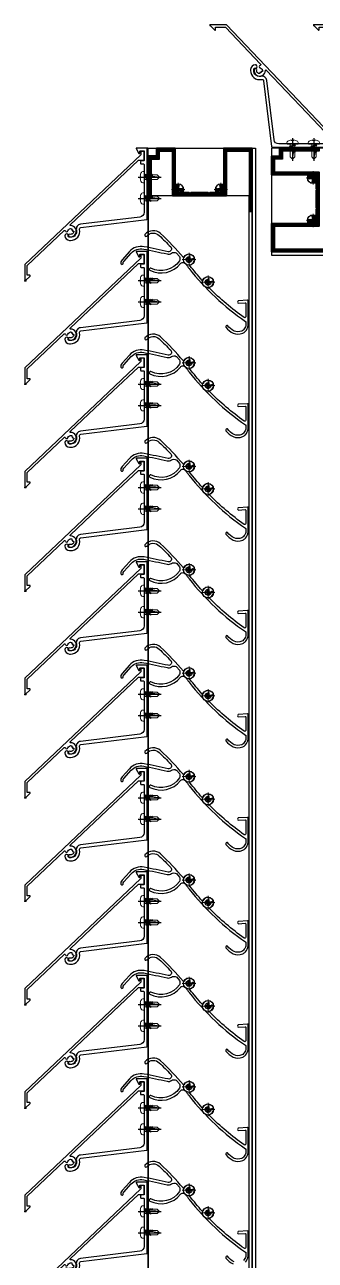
# Model space of a CAD drawing. Header units: millimetres. Extents: x 2519235 to 7246330, y 25937 to 201821.
# Drawn here: x 2626459 to 2626641, y 140628 to 141405 of the extents above; entities that cross this region are included whole.
import ezdxf

# ---------------------------------------------------------------- set-up
doc = ezdxf.new("R2010")
doc.units = ezdxf.units.MM
doc.linetypes.add('CENTER', pattern=[50.800000000000004, 31.75, -6.35, 6.35, -6.35])
for name, color, linetype in [('010 - ASPG_ACCESSORIES_MAIN_COLOR_1', 1, 'Continuous'), ('010 - ASPG_EXTR_DEF_SUB', 250, 'Continuous'), ('010 - ASPG_EXTR_MAIN_COLOR_2', 2, 'Continuous'), ('010 - ASPG_FRAMING_CUT_COLOR_4', 4, 'Continuous'), ('010 - ASPG_FRAMING_HATCH_', 251, 'Continuous'), ('010 - ASPG_FRAMING_MAIN_COLOR_2', 2, 'Continuous'), ('010 - ASPG_FRAMING_SUB_COLOR_2', 2, 'Continuous'), ('010 - ASPG_FRAMING_WIPEOUT_', 250, 'Continuous'), ('BOLT & SCREW', 233, 'Continuous'), ('Center Line', 1, 'CENTER')]:
    doc.layers.add(name, color=color, linetype=linetype)
doc.layers.add('12-GRID', color=1, linetype='CENTER', lineweight=13)
doc.layers.add('SCREW', color=8, linetype='Continuous', lineweight=5)

# ---------------------------------------------------------------- blocks, each defined once
blk = doc.blocks.new('*U2952')
at = {"layer": '12-GRID', "color": 8, "linetype": 'CENTER'}
for p, q in [((5.684341886080801e-14, -6.200000000000029), (5.684341886080801e-14, 2.200000000000029)), ((-4.199999999999973, -2), (4.200000000000085, -2))]:
    blk.add_line(p, q, dxfattribs=at)
at = {"layer": 'BOLT & SCREW'}
for p, q in [((-0.553537628269381, -1.771128018217196), (-1.767499999999847, -1.558125000000442)), ((-0.553537628269381, -2.228871981782805), (-1.767500000000483, -2.441875000000354)), ((-0.4577439635652332, -1.771128018217196), (-0.8837500000000146, -1.558125000000442)), ((-0.4577439635652332, -2.228871981782805), (-0.8837500000000146, -2.441875000000354)), ((-0.2288719817826677, -1.446462371730204), (-0.4418749999998197, -0.2325000000002947)), ((-0.2288719817826677, -1.542256036434869), (-0.4418749999998197, -1.116250000000048)), ((-0.2288719817826677, -2.457743963565131), (-0.4418749999998197, -2.883750000000271)), ((-0.2288719817821107, -2.553537628269438), (-0.4418749999998197, -3.767500000000023)), ((0.2288719817822642, -1.446462371730562), (0.4418749999996946, -0.2324999999999764)), ((0.2288719817822642, -1.542256036434869), (0.4418749999996946, -1.116250000000048)), ((0.4418749999996946, -2.883750000000271), (0.2288719817829008, -2.457743963565131)), ((0.2288719817829008, -2.553537628269438), (0.4418749999999732, -3.767500000000023)), ((0.4577439635647103, -1.771128018217196), (0.8837499999994917, -1.558125000000442)), ((0.4577439635647103, -2.228871981782805), (0.8837500000001283, -2.441874999999877)), ((0.5535376282692559, -1.771128018217196), (1.767500000000001, -1.558125000000124)), ((0.5535376282692559, -2.228871981782805), (1.767500000000001, -2.441874999999877))]:
    blk.add_line(p, q, dxfattribs=at)
for points in [[(-1.767500000000006, -1.558125000000442), (-0.8837500000001342, -1.558125000000442, 0.4142135623730394), (-0.4418749999998197, -1.116250000000048), (-0.4418749999998197, -0.2325000000002947), (0.4418749999996946, -0.2324999999999764), (0.4418749999996946, -1.116250000000048, 0.4142135623731505), (0.8837500000000089, -1.558125000000442), (1.76750000000012, -1.558125000000124), (1.76750000000012, -2.441874999999877), (0.8837500000000089, -2.441874999999877, 0.414213562373095), (0.4418749999996946, -2.883750000000271), (0.4418749999999732, -3.767500000000023), (-0.4418749999998197, -3.767500000000023), (-0.4418749999998197, -2.883750000000271, 0.4142135623730397), (-0.8837500000001342, -2.441875000000354), (-1.767500000000483, -2.441875000000354)], [(0.2288719817829008, -2.457743963565131, -0.414213562373095), (0.4577439635645909, -2.228871981782805), (0.5535376282692559, -2.228871981782805), (0.5535376282692559, -1.771128018217196), (0.4577439635645909, -1.771128018217196, -0.4142135623730951), (0.228871981782105, -1.542256036434869), (0.228871981782105, -1.446462371730562), (-0.2288719817826677, -1.446462371730204), (-0.2288719817826677, -1.542256036434869, -0.4142135623730951), (-0.4577439635649944, -1.771128018217196), (-0.553537628269381, -1.771128018217196), (-0.553537628269381, -2.228871981782805), (-0.4577439635649944, -2.228871981782805, -0.4142135623730951), (-0.2288719817826677, -2.457743963565131), (-0.2288719817822698, -2.553537628269438), (0.2288719817829008, -2.553537628269438)]]:
    blk.add_lwpolyline(points, format="xyb", close=True, dxfattribs=at)
blk.add_circle((5.684341886080801e-14, -2), 3.5, dxfattribs=at)
blk = doc.blocks.new('000_ASPG_TYP_FILES_20260218-010703_FRAME_EXTR_')
at = {"layer": '010 - ASPG_FRAMING_HATCH_'}
h = blk.add_hatch(dxfattribs=at)
h.set_pattern_fill('ANSI32', color=256, scale=0.1, angle=180)
h.set_pattern_definition([(225, (0, 0), (0.6735192090801866, -0.6735192090801868), []), (225, (-0.4490130000000001, 5.498823332255506e-17), (0.6735192090801866, -0.6735192090801868), [])])
edge = h.paths.add_edge_path()
edge.add_line((1.999999996740371, 15.99999999965075), (1.999999996740371, 1.999999999941792))
edge.add_line((1.999999996740371, 1.999999999941792), (39.69999999750871, 1.999999999941792))
edge.add_arc((39.69999999730499, 1.700000000040752), 0.2999999999010399, -3.891028654834372e-08, 89.99999996109239, ccw=False)
edge.add_line((39.99999999720603, 1.699999999837019), (39.99999999720603, 0.2999999996973202))
edge.add_arc((39.69999999750872, 0.2999999996973131), 0.2999999996973131, -90.00000000000142, 1.4210854715202004e-12, ccw=False)
edge.add_line((39.69999999750871, 0), (0.2999999996973202, 0))
edge.add_arc((0.2999999996973273, 0.2999999996973273), 0.2999999996973273, 180.0000000000013, 269.99999999999864, ccw=False)
edge.add_line((0, 0.2999999996973202), (0, 17.69999999989523))
edge.add_arc((0.2999999999301508, 17.70000000012806), 0.2999999999301508, 90.00000004446741, 180.0000000444674, ccw=False)
edge.add_line((0.2999999996973202, 18.00000000005821), (22.5570233851904, 18.00000000005821))
edge.add_arc((22.5570233856712, 18.50000000026317), 0.5000000002049632, 269.9999999449049, 380.2095453190142)
edge.add_arc((26.1699999981368, 19.82999999686102), 3.349999998908497, 182.0637942974167, 200.2095453254992, ccw=False)
edge.add_arc((23.58168000320438, 19.73672835517209), 0.7599999998138507, 2.0637943418387863, 182.0637943418388, ccw=False)
edge.add_arc((26.16999999910358, 19.82999999939922), 1.830000000338361, 182.0637943388468, 447.9362056470717)
edge.add_arc((26.263271644013, 22.41831999551505), 0.7600000000549151, 87.93620564125177, 267.9362056412518, ccw=False)
edge.add_arc((26.16999999863267, 19.8300000075356), 3.349999992334041, 69.79045460402187, 87.9362056313708, ccw=False)
edge.add_arc((27.49999999788272, 23.44297661244421), 0.5000000006038865, 249.7904545688332, 359.9999999442181)
edge.add_line((27.9999999984866, 23.44297661195742), (27.9999999984866, 26.67999999993481))
edge.add_line((27.9999999984866, 26.67999999993481), (28.49999999674037, 27.17999999958556))
edge.add_line((28.49999999674037, 27.17999999958556), (27.9999999984866, 27.67999999970198))
edge.add_line((27.9999999984866, 27.67999999970198), (27.9999999984866, 38.61999999982072))
edge.add_line((27.9999999984866, 38.61999999982072), (28.49999999674037, 39.11999999993714))
edge.add_line((28.49999999674037, 39.11999999993714), (27.9999999984866, 39.62000000005355))
edge.add_line((27.9999999984866, 39.62000000005355), (27.9999999984866, 42.85702338756528))
edge.add_arc((27.49999999787862, 42.85702338707262), 0.5000000006079759, 5.645408219420843e-08, 110.2095454304945)
edge.add_arc((26.16999999884449, 46.46999999186602), 3.349999992147246, 272.0637943651193, 290.20954539329375, ccw=False)
edge.add_arc((26.263271644013, 43.88168000403675), 0.7600000000258301, 92.06379435882718, 272.0637943588272, ccw=False)
edge.add_arc((26.16999999910502, 46.47000000012492), 1.830000000339747, 272.0637943528818, 537.9362056611998)
edge.add_arc((23.58168000320438, 46.56327164435061), 0.7599999998138507, 177.9362056581612, 357.9362056581612, ccw=False)
edge.add_arc((26.16999999825318, 46.47000000263876), 3.349999999025627, 159.7904546748206, 177.9362057022633, ccw=False)
edge.add_arc((22.55702338551316, 47.7999999994954), 0.500000000434755, 339.790454661877, 450.0000000369852)
edge.add_line((22.5570233851904, 48.29999999993015), (0.2999999996973202, 48.29999999993015))
edge.add_arc((0.2999999996973095, 48.59999999962746), 0.2999999996973131, 179.9999999999987, 270.00000000000205, ccw=False)
edge.add_line((0, 48.59999999962747), (0, 59.99999999994179))
edge.add_arc((0.2999999996973202, 59.99999999994179), 0.2999999996973202, 90, 180, ccw=False)
edge.add_line((0.2999999996973202, 60.29999999963911), (4.999999997438863, 60.29999999963911))
edge.add_line((4.999999997438863, 60.29999999963911), (4.999999997438863, 64.99999999959255))
edge.add_arc((5.299999997369017, 64.99999999982538), 0.2999999999301544, 90.0000000444681, 180.0000000444674, ccw=False)
edge.add_line((5.299999997136183, 65.29999999975553), (29.99999999883585, 65.29999999975553))
edge.add_line((29.99999999883585, 65.29999999975553), (29.99999999883585, 63.59999999997672))
edge.add_arc((29.69999999890567, 63.59999999974391), 0.2999999999301721, -89.99999995552861, 4.4463320136856055e-08, ccw=False)
edge.add_line((29.69999999913853, 63.29999999981374), (7.299999997485429, 63.29999999981374))
edge.add_arc((7.29999999771826, 62.99999999988358), 0.2999999999301508, 90.00000004446738, 180.0000000444674)
edge.add_line((6.999999997788109, 62.99999999965075), (6.999999997788109, 58.29999999969732))
edge.add_line((6.999999997788109, 58.29999999969732), (2.300000000162981, 58.29999999969732))
edge.add_arc((2.299999998300336, 57.99999999813735), 0.3000000015599653, 89.99999964426098, 179.999999644261)
edge.add_line((1.999999996740371, 58), (1.999999996740371, 50.60000000003492))
edge.add_arc((2.299999998533172, 50.60000000166475), 0.3000000017928013, 180.000000311273, 270.0000003112706)
edge.add_line((2.300000000162981, 50.29999999987194), (29.69999999913853, 50.29999999987194))
edge.add_arc((29.6999999989348, 49.9999999999709), 0.299999999901047, -3.890897914970992e-08, 89.99999996109108, ccw=False)
edge.add_line((29.99999999883585, 49.99999999976717), (29.99999999883585, 26.67999999993481))
edge.add_line((29.99999999883585, 26.67999999993481), (29.99999999883585, 16.29999999981374))
edge.add_arc((29.6999999989057, 16.2999999995809), 0.2999999999301508, -89.99999995553259, 4.446741286301403e-08, ccw=False)
edge.add_line((29.69999999913853, 15.99999999965075), (1.999999996740371, 15.99999999965075))
at = {"layer": '010 - ASPG_FRAMING_CUT_COLOR_4'}
blk.add_lwpolyline([(1.999999996740371, 15.99999999965075), (1.999999996740371, 1.999999999941792), (39.69999999750871, 1.999999999941792, -0.4142135623731089), (39.99999999720603, 1.699999999837019), (39.99999999720603, 0.2999999996973202, -0.4142135623731089), (39.69999999750871, 0), (0.2999999996973202, 0, -0.4142135623730811), (0, 0.2999999996973202), (0, 17.69999999989523, -0.4142135623730951), (0.2999999996973202, 18.00000000005821), (22.5570233851904, 18.00000000005821, 0.5217296884731124), (23.02624112786725, 18.67272727261297, -0.07934163687482358), (22.82217297761235, 19.70935906958766, -1), (24.34118702879641, 19.76409764075652, 2.296345716993233), (26.23590235819574, 21.65881296969019, -1), (26.29064092983026, 23.17782702133991, -0.0793416368716021), (27.32727272447664, 22.9737588702119, 0.5217296884801942), (27.9999999984866, 23.44297661195742), (27.9999999984866, 26.67999999993481), (28.49999999674037, 27.17999999958556), (27.9999999984866, 27.67999999970198), (27.9999999984866, 38.61999999982072), (28.49999999674037, 39.11999999993714), (27.9999999984866, 39.62000000005355), (27.9999999984866, 42.85702338756528, 0.5217296884727316), (27.32727272447664, 43.3262411293108, -0.07934163687522733), (26.29064092983026, 43.122172978241, -1), (26.23590235819574, 44.64118702983251, 2.296345716995783), (24.34118702879641, 46.53590235876618, -1), (22.82217297761235, 46.59064092993503, -0.07934163687201433), (23.02624112786725, 47.62727272690972, 0.5217296884786579), (22.5570233851904, 48.29999999993015), (0.2999999996973202, 48.29999999993015, -0.4142135623731158), (0, 48.59999999962747), (0, 59.99999999994179, -0.414213562373095), (0.2999999996973202, 60.29999999963911), (4.999999997438863, 60.29999999963911), (4.999999997438863, 64.99999999959255, -0.4142135623730879), (5.299999997136183, 65.29999999975553), (29.99999999883585, 65.29999999975553), (29.99999999883585, 63.59999999997672, -0.4142135623730533), (29.69999999913853, 63.29999999981374), (7.299999997485429, 63.29999999981374, 0.4142135623730949), (6.999999997788109, 62.99999999965075), (6.999999997788109, 58.29999999969732), (2.300000000162981, 58.29999999969732, 0.4142135623730948), (1.999999996740371, 58), (1.999999996740371, 50.60000000003492, 0.4142135623730845), (2.300000000162981, 50.29999999987194), (29.69999999913853, 50.29999999987194, -0.4142135623730951), (29.99999999883585, 49.99999999976717), (29.99999999883585, 26.67999999993481), (29.99999999883585, 16.29999999981374, -0.4142135623730951), (29.69999999913853, 15.99999999965075)], format="xyb", close=True, dxfattribs=at)
for p in [(26.16999999736436, 48.46999999973923), (26.16999999736436, 21.82999999966705)]:
    blk.add_blockref('*U2952', p)
blk = doc.blocks.new('PZG35-9D5')
at = {"layer": 'Center Line'}
blk.add_line((1.4210854715202e-14, 3.733653355866409), (1.4210854715202e-14, -10.53404386090006), dxfattribs=at)
at = {"layer": 'SCREW', "color": 8}
for p, q in [((-1.399999999999963, 2.842170943040401e-14), (-1.399999999999963, -1.090192378864657)), ((1.399999999999991, 0), (1.399999999999991, -0.5901923788647139)), ((-1.850000000000009, -1.399999999999977), (1.850000000000037, -0.8999999999999773)), ((-1.850000000000009, -1.399999999999977), (-1.399999999999963, -1.090192378864685)), ((-1.850000000000009, -1.399999999999977), (-1.399999999999963, -1.709807621135297)), ((-1.850000000000009, -2.699999999999989), (1.850000000000037, -2.199999999999989)), ((-1.850000000000009, -2.699999999999989), (-1.399999999999963, -2.390192378864697)), ((-1.850000000000009, -2.699999999999989), (-1.399999999999963, -3.009807621135309)), ((-1.850000000000009, -4), (-1.399999999999963, -3.690192378864708)), ((-1.850000000000009, -4), (-0.9911470940920566, -3.883938796498938)), ((-1.850000000000009, -4), (-1.399999999999963, -4.30980762113532)), ((-1.399999999999963, -1.090192378864685), (1.399999999999991, -0.5901923788646855)), ((-1.399999999999963, -1.709807621135297), (1.399999999999991, -1.209807621135297)), ((-1.399999999999963, -1.709807621135269), (-1.399999999999963, -2.390192378864697)), ((-1.399999999999963, -2.390192378864697), (1.399999999999991, -1.890192378864697)), ((-1.399999999999963, -3.009807621135309), (1.399999999999991, -2.509807621135309)), ((-1.399999999999963, -3.009807621135309), (-1.399999999999963, -3.690192378864708)), ((-1.399999999999963, -3.690192378864708), (-0.8446989986695002, -3.591031485769975)), ((-1.399999999999963, -4.30980762113532), (-1.184865735341859, -4.271390788160659)), ((-1.399999999999963, -4.309807621135349), (-1.399999999999963, -8.099999999999966)), ((0.5619885887190463, -3.339837273736322), (1.399999999999991, -3.190192378864708)), ((0.7141825614195483, -3.653488843051434), (1.850000000000037, -3.5)), ((0.7141825614195483, -3.932275020881832), (1.399999999999991, -3.80980762113532)), ((0.7141825614195483, -4.612659778611231), (1.399999999999991, -4.49019237886472)), ((0.7141825614195483, -4.953488843051389), (1.850000000000037, -4.800000000000011)), ((0.7141825614195483, -5.232275020881843), (1.399999999999991, -5.109807621135332)), ((1.850000000000037, -0.8999999999999773), (1.399999999999991, -0.5901923788646855)), ((1.850000000000037, -0.8999999999999773), (1.399999999999991, -1.209807621135297)), ((1.399999999999991, -1.209807621135269), (1.399999999999991, -1.890192378864725)), ((1.850000000000037, -2.199999999999989), (1.399999999999991, -1.890192378864697)), ((1.850000000000037, -2.199999999999989), (1.399999999999991, -2.509807621135309)), ((1.399999999999991, -2.50980762113528), (1.399999999999991, -3.190192378864708)), ((1.850000000000037, -3.5), (1.399999999999991, -3.190192378864708)), ((1.850000000000037, -3.5), (1.399999999999991, -3.80980762113532)), ((1.399999999999991, -3.809807621135349), (1.399999999999991, -4.490192378864691)), ((1.850000000000037, -4.800000000000011), (1.399999999999991, -4.49019237886472)), ((1.850000000000037, -4.800000000000011), (1.399999999999991, -5.109807621135332)), ((1.399999999999991, -5.109807621135332), (1.399999999999991, -8.099999999999966)), ((1.4210854715202e-14, -9.5), (-1.399999999999963, -8.099999999999966)), ((1.4210854715202e-14, -9.5), (1.399999999999991, -8.099999999999966))]:
    blk.add_line(p, q, dxfattribs=at)
blk.add_lwpolyline([(1.4210854715202e-14, -9.5), (0.7141825614195483, -5.232275020881843), (0.7141825614195483, -3.600899293750615, 0.4176573264866609), (0.4106596181599826, -3.300919979679151, 0.1081021898226624), (-0.8446989986694433, -3.591031485769975), (-1.399999999999991, -4.701675652739141)], format="xyb", dxfattribs=at)
blk = doc.blocks.new('*U2951')
at = {"layer": 'SCREW'}
blk.add_lwpolyline([(3.026373332565058, 1.780836269555209, 0.09905967801670053), (0.7999999999999687, 2.546427498927414), (0.7999999999999687, 2.274284095813357), (-0.800000000000054, 2.274284095813357), (-0.800000000000054, 2.546427498927414, 0.09905967801670058), (-3.026373332565143, 1.780836269555209, 0.2665876613401604), (-3.500000000000043, 0.9556546004010897), (-3.500000000000043, 0.1999999999999886, 0.4142135623730938), (-3.300000000000054, 0), (3.299999999999997, 0, 0.4142135623731049), (3.499999999999986, 0.1999999999999886), (3.499999999999957, 0.9556546004010897, 0.2665876613401604)], format="xyb", close=True, dxfattribs=at)
blk.add_blockref('PZG35-9D5', (-1.4210854715202e-14, 0), dxfattribs=at)
blk = doc.blocks.new('*U2950')
blk.add_point((0, 0))
at = {"layer": '010 - ASPG_ACCESSORIES_MAIN_COLOR_1'}
blk.add_lwpolyline([(-39.69999999902211, -0.5999999995172398, 0.4142135623731156), (-39.99999999883585, -0.8999999995638059), (-39.99999999883585, -7.366962144914214, 0.5773502691897371), (-39.65044321701862, -7.568778847059366), (-36.64260295056738, -5.832201459393036, 0.7673269879794871), (-36.78520590183325, -5.299999999645297), (-37.89999999874271, -5.299999999645297, -0.4142135623735732), (-38.19999999902211, -4.999999999656938), (-38.19999999902211, -2.799999999587089, -0.4142135623730951), (-37.99999999883585, -2.59999999951724), (-32.18326623388566, -2.59999999951724, -0.3888787318530097), (-31.98402729420923, -2.782568851142787), (-31.8474567013327, -4.343577870872468, 0.3888787318530089), (-31.34935935237445, -4.799999999528882), (-30.29999999911524, -4.799999999528882, 0.4142135623732408), (-29.99999999883585, -4.499999999540523), (-29.99999999883585, -2.899999999505599, -0.4142135623731785), (-29.69999999902211, -2.59999999951724), (0.4107479506637901, -2.59999999951724, -0.3789692262628873), (3.38851808081381, -5.235465979035143), (7.952927200356498, -42.5207682372482, 0.4465929586642906), (11.6177961837966, -45.07649022702281, -0.4898018444424612), (16.07846395508386, -48.68238816667036), (16.06490363762714, -49.36225294566866, -0.1824796859550777), (15.80227640201338, -50.01801436272836, -0.2679491924113072), (15.32539491611533, -50.16829426406803, 1.122114645179816), (15.09990952932276, -52.3421093734276, 0.4050039718497206), (18.0645059288945, -49.40213623346681), (18.07806624681689, -48.72227145435209, 0.4898054953707174), (11.15966573380865, -43.12966807454978, -0.4465970485362636), (9.938031048281118, -42.27776159492242), (4.866356541635469, -0.8481197821154633, 0.3641755342157969), (4.570876519894227, -0.5999999995172398)], format="xyb", close=True, dxfattribs=at)
at = {"layer": '010 - ASPG_EXTR_DEF_SUB'}
for p in [(-39.99999999883585, -0.4999999995172402), (43.44495566345738, -76.89999999944341), (43.44495566345738, -77.49999999954052)]:
    blk.add_point(p, dxfattribs=at)
at = {"layer": '010 - ASPG_EXTR_MAIN_COLOR_2'}
blk.add_lwpolyline([(11.37409105408005, -48.15170148877115), (11.47245816211216, -47.43577758665815), (12.17779493960552, -47.55667202338264), (12.29266474000178, -46.78670596401826, -0.5355375090189683), (14.1918134491425, -49.16870282323253, 0.9915718169393263), (15.66379558271728, -49.57599316951273, 1.157025413028558), (8.792231505503878, -48.77291728999153, -0.6885576205791355), (8.274611146422103, -48.98797988444021), (-17.14292736421339, -22.16859813180672), (-32.34153279638849, -6.131750148785431), (-32.34153279638849, -2.899999981694054, 0.4143115081626392), (-32.64163311407901, -2.59999999951724), (-37.54163311352022, -2.59999999951724, 0.4141156188887998), (-37.84153278893791, -2.899999981635847), (-37.84153278893791, -4.299999988411218, 0.4142135623731781), (-37.54153279098682, -4.599999986478724), (-35.98884801496752, -4.599999986478724, -0.205894629290155), (-35.77110154624097, -4.693635078269653), (33.22969053988345, -77.49999999954052), (43.14495566324331, -77.49999999954052, 0.6681786376628355), (43.35708769806661, -76.98786796536915), (40.5215537941549, -74.1523340573247, 0.6681786381757795), (40.00942175951786, -74.36446609156592), (40.00942175951786, -75.99999999802712), (33.87471885257401, -75.99999999802712), (11.86384030175395, -52.7751643466243, -0.5583539238224016), (12.08261241135187, -51.95244935475676, 0.7662751832817146), (12.03674733010121, -50.39291741001107, -0.4385828234445206), (10.70630855322815, -48.05207626283555)], format="xyb", close=True, dxfattribs=at)
at = {"layer": 'SCREW', "rotation": 180}
for p in [(-21.64901723782532, -2.499999999924694), (-8.237076249206439, -2.499999999924694)]:
    blk.add_blockref('*U2951', p, dxfattribs=at)
blk = doc.blocks.new('*U1455')
blk.add_wipeout([(1617.3000000005109, 4.000000002079105), (60.00000000297587, 4.0000000000009095), (60.00000000297587, 69.30000000000064), (1617.3000000005109, 69.30000000207929)]).dxf.layer = '010 - ASPG_FRAMING_WIPEOUT_'
at = {"layer": '010 - ASPG_FRAMING_MAIN_COLOR_2'}
blk.add_lwpolyline([(1587.300000001675, 69.30000000207822), (90.00000000181171, 69.3), (90.00000000181171, 6), (1587.300000001675, 6.000000002078227)], close=True, dxfattribs=at)
at = {"layer": '010 - ASPG_FRAMING_SUB_COLOR_2'}
for points in [[(1617.300000000511, 4.000000002078227), (60.00000000297587, 4), (60.00000000297587, 69.3), (1617.300000000511, 69.30000000207822)], [(60.00000000297587, 2.000000000715772), (60.00000000297587, 4), (1617.300000000511, 4.000000002078227), (1617.300000000511, 2.000000002794)]]:
    blk.add_lwpolyline(points, close=True, dxfattribs=at)
at = {"color": 1, "rotation": 180}
for p in [(927.3000000011962, 69.3), (992.3000000011962, 69.3), (1057.300000001196, 69.3), (1122.300000001196, 69.3), (1187.300000001196, 69.3), (1252.300000001196, 69.3), (1317.300000001196, 69.3), (1382.300000001196, 69.3), (1447.300000001196, 69.3), (1512.300000001196, 69.3), (1577.300000001196, 69.3)]:
    blk.add_blockref('*U2950', p, dxfattribs=at)
at = {"xscale": -1}
blk.add_blockref('000_ASPG_TYP_FILES_20260218-010703_FRAME_EXTR_', (1617.300000000511, 4.000000002078227), dxfattribs=at)
blk = doc.blocks.new('*U2114')
blk.add_wipeout([(689.9999999999989, 4.000000000482146), (60.00000000297587, 4.000000000000114), (60.00000000297587, 69.30000000000018), (689.9999999999989, 69.30000000048199)]).dxf.layer = '010 - ASPG_FRAMING_WIPEOUT_'
at = {"layer": '010 - ASPG_FRAMING_SUB_COLOR_2'}
for points in [[(689.9999999999999, 4.000000000481993), (60.00000000297587, 4), (60.00000000297587, 69.3), (689.9999999999999, 69.300000000482)], [(60.00000000297587, 2.000000000715772), (60.00000000297587, 4), (689.9999999999999, 4.000000000481993), (689.9999999999999, 2.000000001197765)]]:
    blk.add_lwpolyline(points, close=True, dxfattribs=at)
at = {"color": 1, "xscale": -1, "rotation": 180}
for p in [(620.0000000016298, 69.3), (685.0000000016298, 69.3)]:
    blk.add_blockref('*U2950', p, dxfattribs=at)
at = {"xscale": -1}
blk.add_blockref('000_ASPG_TYP_FILES_20260218-010703_FRAME_EXTR_', (689.9999999999999, 4.000000000481993), dxfattribs=at)
blk = doc.blocks.new('*U2422')
at = {"layer": '010 - ASPG_EXTR_DEF_SUB', "color": 152, "true_color": 0x2776bb}
for p in [(0, 0), (65, -1.251976300409297e-11), (130, -2.503952600818593e-11), (195, -3.75592890122789e-11), (260, -5.007905201637186e-11), (325, -6.259881502046483e-11), (390, -7.511857802455779e-11), (455, -8.763834102865076e-11), (520, -1.001581040327437e-10), (585, -1.126778670368367e-10)]:
    blk.add_point(p, dxfattribs=at)
at = {"layer": '010 - ASPG_EXTR_MAIN_COLOR_2', "color": 2}
for points in [[(30.75877492781729, 70.06714037148049, 0.4336592857269459), (30.45942675694823, 69.74737493513385), (30.84137786505744, 63.96271307504503, 0.0820690263538202), (30.86365129332989, 63.86745857034111, 0.7206537881255028), (32.32908650487661, 63.97254170040833, 0.07922428198988747), (32.33778353128582, 64.06661670526955), (32.06877322634682, 68.14078645635163, -0.4336592857264138), (32.46790412114933, 68.56714037142228), (40.86119298776612, 68.56714037148049, -0.6073848710044985), (41.35211022105068, 67.62217621324817, -0.04582868044492008), (22.7838222887367, 45.76076047366951, -0.5604921351226578), (22.28750535612926, 45.88571992132347, 0.3178599151680848), (19.21191141987219, 48.23749049525941, 0.9532878111822051), (19.08207267895341, 46.7159340956714, -2.423003988231831), (17.25806952221319, 44.8917371754651, 0.9523147976297285), (15.73634468205273, 44.76348824845627, 0.3008214087947553), (17.8898747372441, 41.75529025442665, -0.5604921351218277), (17.98351840674877, 41.2521240550559, -0.01942473842078824), (8.623925091698766, 33.4605261705583, -0.5525007933269362), (8.147498584818095, 33.63667257985799, 0.3444609008774969), (4.989498805254698, 36.29767865996109, 0.9520149233436535), (4.861577656120062, 34.77593409566907, -2.42318646531747), (3.037574998568743, 32.95193143776851, 0.9520149233867892), (1.515830433927476, 32.82401028892491, 0.2853998218446234), (3.493024077732116, 29.88851448276546, -0.5533776808031501), (3.562908510211855, 29.38496566255344, 0.03067395406819984), (-11.53698711935431, 15.0572996455594, 0.4171002255848137), (-10.88563127024099, 5.272964205185417, 0.9355530918984264), (-9.9033358450979, 6.406584819720592, -0.4344100119147308), (-10.19664548011497, 14.29476617486216, -0.01499848524836865), (-3.079435193911195, 21.45455419190694, -0.7383485292466446), (-0.08286065561696887, 19.76412730314769, 0.004917316774645771), (-3.1933000148274, 4.803864106419496, 0.2636109069979271), (-0.119790066499263, -4.460317215009127), (4.995733695104718, -9.084236264869105, 0.1258843890439943), (6.267761250492185, -9.753782964195125, 0.04427494949630078), (7.089544059708714, -9.866966022993438, 1.107654826573523), (7.125459210947156, -8.33180570154218, -0.2155958426847688), (6.023226659279317, -7.991025416878983), (0.8860520706512034, -3.347536196233705, -0.2636109069978752), (-1.721774552483112, 4.512981288600713, -0.004854851929905817), (1.341383616439998, 19.2550770000089, 0.2339601468136614), (0.8154424866661429, 21.95487343822606, -0.2408104543272742), (0.7103134100325406, 24.90310810686788, -0.1041570884704408), (0.7846048693172634, 25.00194829818793), (2.993019639980048, 26.93374890863197, -0.2290212912668875), (5.700679264031351, 26.88725557026919, -0.3817208427142056), (10.27361959358677, 9.069098417588975, 0.9773819303748196), (11.62031129561365, 8.407760736416094, 0.3611050424324235), (7.408162182662636, 27.50327562558232, -0.4961260631527202), (7.442922529298812, 30.68812541745137, 0.003188108562510474), (9.055809630081058, 31.90200527419802, -0.00282652430436861), (10.56195585662499, 33.06505110464059, 0.07704788012868193), (43.74152756202966, 68.43644483829848, -0.2476739044870795), (43.98918861569837, 68.56714037142228), (45.98408938199282, 68.56714037142228, -0.04413111325910057), (46.47282481612638, 68.50458020233782, -0.1258462906385483), (48.96367690106854, 67.20642238203436, -0.09885145914925667), (49.81734006712213, 66.03380806540372, -0.2058282691334744), (49.79366642143577, 61.20460651122266, -0.1151163694662807), (46.36832412844524, 57.18072180578019, 0.822373071447778), (47.45504629053175, 56.10392398637487, 0.109184526549196), (51.14860093407333, 60.55948756891303, 0.2083234795678962), (51.18942684633657, 66.64026457507862, 0.1005277992320483), (49.97230913909152, 68.31671042181551, 0.1451157280627245), (46.29230913100764, 70.06714037148049)], [(95.75877492781729, 70.06714037146797, 0.4336592857269459), (95.45942675694823, 69.74737493512133), (95.84137786505744, 63.96271307503251, 0.0820690263538202), (95.8636512933299, 63.86745857032859, 0.7206537881255028), (97.32908650487661, 63.97254170039581, 0.07922428198988747), (97.33778353128582, 64.06661670525703), (97.06877322634682, 68.14078645633911, -0.4336592857264138), (97.46790412114933, 68.56714037140976), (105.8611929877661, 68.56714037146797, -0.6073848710044985), (106.3521102210507, 67.62217621323565, -0.04582868044492008), (87.7838222887367, 45.76076047365699, -0.5604921351226578), (87.28750535612926, 45.88571992131095, 0.3178599151680848), (84.2119114198722, 48.23749049524689, 0.9532878111822051), (84.08207267895341, 46.71593409565888, -2.423003988231831), (82.25806952221319, 44.89173717545258, 0.9523147976297285), (80.73634468205273, 44.76348824844375, 0.3008214087947553), (82.8898747372441, 41.75529025441413, -0.5604921351218277), (82.98351840674877, 41.25212405504338, -0.01942473842078824), (73.62392509169877, 33.46052617054578, -0.5525007933269362), (73.1474985848181, 33.63667257984547, 0.3444609008774969), (69.9894988052547, 36.29767865994857, 0.9520149233436535), (69.86157765612006, 34.77593409565655, -2.42318646531747), (68.03757499856874, 32.95193143775599, 0.9520149233867892), (66.51583043392748, 32.82401028891239, 0.2853998218446234), (68.49302407773212, 29.88851448275294, -0.5533776808031501), (68.56290851021186, 29.38496566254092, 0.03067395406819984), (53.46301288064569, 15.05729964554688, 0.4171002255848137), (54.11436872975901, 5.272964205172897, 0.9355530918984264), (55.0966641549021, 6.406584819708073, -0.4344100119147308), (54.80335451988503, 14.29476617484964, -0.01499848524836865), (61.92056480608881, 21.45455419189442, -0.7383485292466446), (64.91713934438303, 19.76412730313517, 0.004917316774645771), (61.8066999851726, 4.803864106406976, 0.2636109069979271), (64.88020993350074, -4.460317215021647), (69.99573369510472, -9.084236264881625, 0.1258843890439943), (71.26776125049219, -9.753782964207645, 0.04427494949630078), (72.08954405970871, -9.866966023005958, 1.107654826573523), (72.12545921094716, -8.3318057015547, -0.2155958426847688), (71.02322665927932, -7.991025416891503), (65.8860520706512, -3.347536196246224, -0.2636109069978752), (63.27822544751689, 4.512981288588193, -0.004854851929905817), (66.34138361644, 19.25507699999638, 0.2339601468136614), (65.81544248666614, 21.95487343821354, -0.2408104543272742), (65.71031341003254, 24.90310810685536, -0.1041570884704408), (65.78460486931726, 25.00194829817541), (67.99301963998005, 26.93374890861945, -0.2290212912668875), (70.70067926403135, 26.88725557025667, -0.3817208427142056), (75.27361959358677, 9.069098417576456, 0.9773819303748196), (76.62031129561365, 8.407760736403574, 0.3611050424324235), (72.40816218266264, 27.5032756255698, -0.4961260631527202), (72.44292252929881, 30.68812541743885, 0.003188108562510474), (74.05580963008106, 31.9020052741855, -0.00282652430436861), (75.56195585662499, 33.06505110462807, 0.07704788012868193), (108.7415275620297, 68.43644483828596, -0.2476739044870795), (108.9891886156984, 68.56714037140976), (110.9840893819928, 68.56714037140976, -0.04413111325910057), (111.4728248161264, 68.5045802023253, -0.1258462906385483), (113.9636769010685, 67.20642238202184, -0.09885145914925667), (114.8173400671221, 66.0338080653912, -0.2058282691334744), (114.7936664214358, 61.20460651121014, -0.1151163694662807), (111.3683241284452, 57.18072180576767, 0.822373071447778), (112.4550462905318, 56.10392398636235, 0.109184526549196), (116.1486009340733, 60.55948756890051, 0.2083234795678962), (116.1894268463366, 66.6402645750661, 0.1005277992320483), (114.9723091390915, 68.316710421803, 0.1451157280627245), (111.2923091310076, 70.06714037146797)], [(160.7587749278173, 70.06714037145545, 0.4336592857269459), (160.4594267569482, 69.74737493510881), (160.8413778650574, 63.96271307501999, 0.0820690263538202), (160.8636512933299, 63.86745857031607, 0.7206537881255028), (162.3290865048766, 63.97254170038329, 0.07922428198988747), (162.3377835312858, 64.06661670524451), (162.0687732263468, 68.1407864563266, -0.4336592857264138), (162.4679041211493, 68.56714037139724), (170.8611929877661, 68.56714037145545, -0.6073848710044985), (171.3521102210507, 67.62217621322313, -0.04582868044492008), (152.7838222887367, 45.76076047364447, -0.5604921351226578), (152.2875053561293, 45.88571992129843, 0.3178599151680848), (149.2119114198722, 48.23749049523437, 0.9532878111822051), (149.0820726789534, 46.71593409564636, -2.423003988231831), (147.2580695222132, 44.89173717544006, 0.9523147976297285), (145.7363446820527, 44.76348824843123, 0.3008214087947553), (147.8898747372441, 41.75529025440161, -0.5604921351218277), (147.9835184067488, 41.25212405503086, -0.01942473842078824), (138.6239250916988, 33.46052617053326, -0.5525007933269362), (138.1474985848181, 33.63667257983295, 0.3444609008774969), (134.9894988052547, 36.29767865993605, 0.9520149233436535), (134.8615776561201, 34.77593409564403, -2.42318646531747), (133.0375749985687, 32.95193143774347, 0.9520149233867892), (131.5158304339275, 32.82401028889987, 0.2853998218446234), (133.4930240777321, 29.88851448274042, -0.5533776808031501), (133.5629085102119, 29.3849656625284, 0.03067395406819984), (118.4630128806457, 15.05729964553436, 0.4171002255848137), (119.114368729759, 5.272964205160378, 0.9355530918984264), (120.0966641549021, 6.406584819695553, -0.4344100119147308), (119.803354519885, 14.29476617483712, -0.01499848524836865), (126.9205648060888, 21.4545541918819, -0.7383485292466446), (129.917139344383, 19.76412730312265, 0.004917316774645771), (126.8066999851726, 4.803864106394457, 0.2636109069979271), (129.8802099335007, -4.460317215034166), (134.9957336951047, -9.084236264894145, 0.1258843890439943), (136.2677612504922, -9.753782964220164, 0.04427494949630078), (137.0895440597087, -9.866966023018477, 1.107654826573523), (137.1254592109472, -8.33180570156722, -0.2155958426847688), (136.0232266592793, -7.991025416904023), (130.8860520706512, -3.347536196258744, -0.2636109069978752), (128.2782254475169, 4.512981288575673, -0.004854851929905817), (131.34138361644, 19.25507699998386, 0.2339601468136614), (130.8154424866661, 21.95487343820102, -0.2408104543272742), (130.7103134100325, 24.90310810684284, -0.1041570884704408), (130.7846048693173, 25.00194829816289), (132.99301963998, 26.93374890860693, -0.2290212912668875), (135.7006792640314, 26.88725557024415, -0.3817208427142056), (140.2736195935868, 9.069098417563936, 0.9773819303748196), (141.6203112956136, 8.407760736391054, 0.3611050424324235), (137.4081621826626, 27.50327562555728, -0.4961260631527202), (137.4429225292988, 30.68812541742633, 0.003188108562510474), (139.0558096300811, 31.90200527417298, -0.00282652430436861), (140.561955856625, 33.06505110461555, 0.07704788012868193), (173.7415275620297, 68.43644483827345, -0.2476739044870795), (173.9891886156984, 68.56714037139724), (175.9840893819928, 68.56714037139724, -0.04413111325910057), (176.4728248161264, 68.50458020231278, -0.1258462906385483), (178.9636769010685, 67.20642238200932, -0.09885145914925667), (179.8173400671221, 66.03380806537868, -0.2058282691334744), (179.7936664214358, 61.20460651119762, -0.1151163694662807), (176.3683241284452, 57.18072180575516, 0.822373071447778), (177.4550462905318, 56.10392398634983, 0.109184526549196), (181.1486009340733, 60.55948756888799, 0.2083234795678962), (181.1894268463366, 66.64026457505358, 0.1005277992320483), (179.9723091390915, 68.31671042179048, 0.1451157280627245), (176.2923091310076, 70.06714037145545)], [(225.7587749278173, 70.06714037144293, 0.4336592857269459), (225.4594267569482, 69.74737493509629), (225.8413778650574, 63.96271307500747, 0.0820690263538202), (225.8636512933299, 63.86745857030355, 0.7206537881255028), (227.3290865048766, 63.97254170037077, 0.07922428198988747), (227.3377835312858, 64.066616705232), (227.0687732263468, 68.14078645631407, -0.4336592857264138), (227.4679041211493, 68.56714037138472), (235.8611929877661, 68.56714037144293, -0.6073848710044985), (236.3521102210507, 67.62217621321061, -0.04582868044492008), (217.7838222887367, 45.76076047363195, -0.5604921351226578), (217.2875053561293, 45.88571992128591, 0.3178599151680848), (214.2119114198722, 48.23749049522185, 0.9532878111822051), (214.0820726789534, 46.71593409563384, -2.423003988231831), (212.2580695222132, 44.89173717542754, 0.9523147976297285), (210.7363446820527, 44.76348824841871, 0.3008214087947553), (212.8898747372441, 41.7552902543891, -0.5604921351218277), (212.9835184067488, 41.25212405501834, -0.01942473842078824), (203.6239250916988, 33.46052617052074, -0.5525007933269362), (203.1474985848181, 33.63667257982043, 0.3444609008774969), (199.9894988052547, 36.29767865992353, 0.9520149233436535), (199.8615776561201, 34.77593409563151, -2.42318646531747), (198.0375749985687, 32.95193143773095, 0.9520149233867892), (196.5158304339275, 32.82401028888735, 0.2853998218446234), (198.4930240777321, 29.8885144827279, -0.5533776808031501), (198.5629085102119, 29.38496566251588, 0.03067395406819984), (183.4630128806457, 15.05729964552184, 0.4171002255848137), (184.114368729759, 5.272964205147858, 0.9355530918984264), (185.0966641549021, 6.406584819683033, -0.4344100119147308), (184.803354519885, 14.2947661748246, -0.01499848524836865), (191.9205648060888, 21.45455419186938, -0.7383485292466446), (194.917139344383, 19.76412730311013, 0.004917316774645771), (191.8066999851726, 4.803864106381937, 0.2636109069979271), (194.8802099335007, -4.460317215046686), (199.9957336951047, -9.084236264906664, 0.1258843890439943), (201.2677612504922, -9.753782964232684, 0.04427494949630078), (202.0895440597087, -9.866966023030997, 1.107654826573523), (202.1254592109472, -8.33180570157974, -0.2155958426847688), (201.0232266592793, -7.991025416916543), (195.8860520706512, -3.347536196271264, -0.2636109069978752), (193.2782254475169, 4.512981288563154, -0.004854851929905817), (196.34138361644, 19.25507699997134, 0.2339601468136614), (195.8154424866661, 21.9548734381885, -0.2408104543272742), (195.7103134100325, 24.90310810683032, -0.1041570884704408), (195.7846048693173, 25.00194829815037), (197.99301963998, 26.93374890859441, -0.2290212912668875), (200.7006792640314, 26.88725557023163, -0.3817208427142056), (205.2736195935868, 9.069098417551416, 0.9773819303748196), (206.6203112956136, 8.407760736378535, 0.3611050424324235), (202.4081621826626, 27.50327562554476, -0.4961260631527202), (202.4429225292988, 30.68812541741381, 0.003188108562510474), (204.0558096300811, 31.90200527416046, -0.00282652430436861), (205.561955856625, 33.06505110460303, 0.07704788012868193), (238.7415275620297, 68.43644483826093, -0.2476739044870795), (238.9891886156984, 68.56714037138472), (240.9840893819928, 68.56714037138472, -0.04413111325910057), (241.4728248161264, 68.50458020230026, -0.1258462906385483), (243.9636769010685, 67.2064223819968, -0.09885145914925667), (244.8173400671221, 66.03380806536616, -0.2058282691334744), (244.7936664214358, 61.2046065111851, -0.1151163694662807), (241.3683241284452, 57.18072180574264, 0.822373071447778), (242.4550462905318, 56.10392398633731, 0.109184526549196), (246.1486009340733, 60.55948756887547, 0.2083234795678962), (246.1894268463366, 66.64026457504106, 0.1005277992320483), (244.9723091390915, 68.31671042177796, 0.1451157280627245), (241.2923091310076, 70.06714037144293)], [(290.7587749278173, 70.06714037143041, 0.4336592857269459), (290.4594267569482, 69.74737493508377), (290.8413778650574, 63.96271307499495, 0.0820690263538202), (290.8636512933299, 63.86745857029103, 0.7206537881255028), (292.3290865048766, 63.97254170035825, 0.07922428198988747), (292.3377835312858, 64.06661670521947), (292.0687732263468, 68.14078645630156, -0.4336592857264138), (292.4679041211493, 68.5671403713722), (300.8611929877661, 68.56714037143041, -0.6073848710044985), (301.3521102210507, 67.62217621319809, -0.04582868044492008), (282.7838222887367, 45.76076047361943, -0.5604921351226578), (282.2875053561293, 45.88571992127339, 0.3178599151680848), (279.2119114198722, 48.23749049520933, 0.9532878111822051), (279.0820726789534, 46.71593409562132, -2.423003988231831), (277.2580695222132, 44.89173717541502, 0.9523147976297285), (275.7363446820527, 44.76348824840619, 0.3008214087947553), (277.8898747372441, 41.75529025437658, -0.5604921351218277), (277.9835184067488, 41.25212405500582, -0.01942473842078824), (268.6239250916988, 33.46052617050822, -0.5525007933269362), (268.1474985848181, 33.63667257980791, 0.3444609008774969), (264.9894988052547, 36.29767865991101, 0.9520149233436535), (264.8615776561201, 34.77593409561899, -2.42318646531747), (263.0375749985687, 32.95193143771843, 0.9520149233867892), (261.5158304339275, 32.82401028887483, 0.2853998218446234), (263.4930240777321, 29.88851448271538, -0.5533776808031501), (263.5629085102119, 29.38496566250336, 0.03067395406819984), (248.4630128806457, 15.05729964550932, 0.4171002255848137), (249.114368729759, 5.272964205135338, 0.9355530918984264), (250.0966641549021, 6.406584819670513, -0.4344100119147308), (249.803354519885, 14.29476617481208, -0.01499848524836865), (256.9205648060888, 21.45455419185686, -0.7383485292466446), (259.917139344383, 19.76412730309761, 0.004917316774645771), (256.8066999851726, 4.803864106369417, 0.2636109069979271), (259.8802099335007, -4.460317215059206), (264.9957336951047, -9.084236264919184, 0.1258843890439943), (266.2677612504922, -9.753782964245204, 0.04427494949630078), (267.0895440597087, -9.866966023043517, 1.107654826573523), (267.1254592109472, -8.331805701592259, -0.2155958426847688), (266.0232266592793, -7.991025416929062), (260.8860520706512, -3.347536196283784, -0.2636109069978752), (258.2782254475169, 4.512981288550634, -0.004854851929905817), (261.34138361644, 19.25507699995882, 0.2339601468136614), (260.8154424866661, 21.95487343817598, -0.2408104543272742), (260.7103134100325, 24.9031081068178, -0.1041570884704408), (260.7846048693173, 25.00194829813785), (262.99301963998, 26.93374890858189, -0.2290212912668875), (265.7006792640314, 26.88725557021911, -0.3817208427142056), (270.2736195935868, 9.069098417538896, 0.9773819303748196), (271.6203112956136, 8.407760736366015, 0.3611050424324235), (267.4081621826626, 27.50327562553224, -0.4961260631527202), (267.4429225292988, 30.6881254174013, 0.003188108562510474), (269.0558096300811, 31.90200527414794, -0.00282652430436861), (270.561955856625, 33.06505110459051, 0.07704788012868193), (303.7415275620297, 68.4364448382484, -0.2476739044870795), (303.9891886156984, 68.5671403713722), (305.9840893819928, 68.5671403713722, -0.04413111325910057), (306.4728248161264, 68.50458020228774, -0.1258462906385483), (308.9636769010685, 67.20642238198428, -0.09885145914925667), (309.8173400671221, 66.03380806535364, -0.2058282691334744), (309.7936664214358, 61.20460651117259, -0.1151163694662807), (306.3683241284452, 57.18072180573012, 0.822373071447778), (307.4550462905318, 56.10392398632479, 0.109184526549196), (311.1486009340733, 60.55948756886295, 0.2083234795678962), (311.1894268463366, 66.64026457502854, 0.1005277992320483), (309.9723091390915, 68.31671042176544, 0.1451157280627245), (306.2923091310076, 70.06714037143041)], [(355.7587749278173, 70.06714037141789, 0.4336592857269459), (355.4594267569482, 69.74737493507125), (355.8413778650574, 63.96271307498243, 0.0820690263538202), (355.8636512933299, 63.86745857027852, 0.7206537881255028), (357.3290865048766, 63.97254170034573, 0.07922428198988747), (357.3377835312858, 64.06661670520695), (357.0687732263468, 68.14078645628904, -0.4336592857264138), (357.4679041211493, 68.56714037135968), (365.8611929877661, 68.56714037141789, -0.6073848710044985), (366.3521102210507, 67.62217621318557, -0.04582868044492008), (347.7838222887367, 45.76076047360691, -0.5604921351226578), (347.2875053561293, 45.88571992126087, 0.3178599151680848), (344.2119114198722, 48.23749049519681, 0.9532878111822051), (344.0820726789534, 46.7159340956088, -2.423003988231831), (342.2580695222132, 44.8917371754025, 0.9523147976297285), (340.7363446820527, 44.76348824839367, 0.3008214087947553), (342.8898747372441, 41.75529025436406, -0.5604921351218277), (342.9835184067488, 41.2521240549933, -0.01942473842078824), (333.6239250916988, 33.4605261704957, -0.5525007933269362), (333.1474985848181, 33.63667257979539, 0.3444609008774969), (329.9894988052547, 36.29767865989849, 0.9520149233436535), (329.8615776561201, 34.77593409560647, -2.42318646531747), (328.0375749985687, 32.95193143770591, 0.9520149233867892), (326.5158304339275, 32.82401028886231, 0.2853998218446234), (328.4930240777321, 29.88851448270286, -0.5533776808031501), (328.5629085102119, 29.38496566249084, 0.03067395406819984), (313.4630128806457, 15.0572996454968, 0.4171002255848137), (314.114368729759, 5.272964205122818, 0.9355530918984264), (315.0966641549021, 6.406584819657994, -0.4344100119147308), (314.803354519885, 14.29476617479956, -0.01499848524836865), (321.9205648060888, 21.45455419184434, -0.7383485292466446), (324.917139344383, 19.76412730308509, 0.004917316774645771), (321.8066999851726, 4.803864106356897, 0.2636109069979271), (324.8802099335007, -4.460317215071726), (329.9957336951047, -9.084236264931704, 0.1258843890439943), (331.2677612504922, -9.753782964257724, 0.04427494949630078), (332.0895440597087, -9.866966023056037, 1.107654826573523), (332.1254592109472, -8.331805701604779, -0.2155958426847688), (331.0232266592793, -7.991025416941582), (325.8860520706512, -3.347536196296304, -0.2636109069978752), (323.2782254475169, 4.512981288538114, -0.004854851929905817), (326.34138361644, 19.2550769999463, 0.2339601468136614), (325.8154424866661, 21.95487343816346, -0.2408104543272742), (325.7103134100325, 24.90310810680528, -0.1041570884704408), (325.7846048693173, 25.00194829812533), (327.99301963998, 26.93374890856937, -0.2290212912668875), (330.7006792640314, 26.88725557020659, -0.3817208427142056), (335.2736195935868, 9.069098417526376, 0.9773819303748196), (336.6203112956136, 8.407760736353495, 0.3611050424324235), (332.4081621826626, 27.50327562551972, -0.4961260631527202), (332.4429225292988, 30.68812541738878, 0.003188108562510474), (334.0558096300811, 31.90200527413542, -0.00282652430436861), (335.561955856625, 33.06505110457799, 0.07704788012868193), (368.7415275620297, 68.43644483823589, -0.2476739044870795), (368.9891886156984, 68.56714037135968), (370.9840893819928, 68.56714037135968, -0.04413111325910057), (371.4728248161264, 68.50458020227522, -0.1258462906385483), (373.9636769010685, 67.20642238197176, -0.09885145914925667), (374.8173400671221, 66.03380806534112, -0.2058282691334744), (374.7936664214358, 61.20460651116007, -0.1151163694662807), (371.3683241284452, 57.1807218057176, 0.822373071447778), (372.4550462905318, 56.10392398631227, 0.109184526549196), (376.1486009340733, 60.55948756885043, 0.2083234795678962), (376.1894268463366, 66.64026457501602, 0.1005277992320483), (374.9723091390915, 68.31671042175292, 0.1451157280627245), (371.2923091310076, 70.06714037141789)], [(420.7587749278173, 70.06714037140537, 0.4336592857269459), (420.4594267569482, 69.74737493505873), (420.8413778650574, 63.96271307496991, 0.0820690263538202), (420.8636512933299, 63.867458570266, 0.7206537881255028), (422.3290865048766, 63.97254170033321, 0.07922428198988747), (422.3377835312858, 64.06661670519443), (422.0687732263468, 68.14078645627652, -0.4336592857264138), (422.4679041211493, 68.56714037134716), (430.8611929877661, 68.56714037140537, -0.6073848710044985), (431.3521102210507, 67.62217621317305, -0.04582868044492008), (412.7838222887367, 45.76076047359439, -0.5604921351226578), (412.2875053561293, 45.88571992124835, 0.3178599151680848), (409.2119114198722, 48.23749049518429, 0.9532878111822051), (409.0820726789534, 46.71593409559628, -2.423003988231831), (407.2580695222132, 44.89173717538998, 0.9523147976297285), (405.7363446820527, 44.76348824838115, 0.3008214087947553), (407.8898747372441, 41.75529025435154, -0.5604921351218277), (407.9835184067488, 41.25212405498078, -0.01942473842078824), (398.6239250916988, 33.46052617048318, -0.5525007933269362), (398.1474985848181, 33.63667257978287, 0.3444609008774969), (394.9894988052547, 36.29767865988597, 0.9520149233436535), (394.8615776561201, 34.77593409559395, -2.42318646531747), (393.0375749985687, 32.95193143769339, 0.9520149233867892), (391.5158304339275, 32.82401028884979, 0.2853998218446234), (393.4930240777321, 29.88851448269034, -0.5533776808031501), (393.5629085102119, 29.38496566247832, 0.03067395406819984), (378.4630128806457, 15.05729964548428, 0.4171002255848137), (379.114368729759, 5.272964205110299, 0.9355530918984264), (380.0966641549021, 6.406584819645474, -0.4344100119147308), (379.803354519885, 14.29476617478704, -0.01499848524836865), (386.9205648060888, 21.45455419183182, -0.7383485292466446), (389.917139344383, 19.76412730307257, 0.004917316774645771), (386.8066999851726, 4.803864106344378, 0.2636109069979271), (389.8802099335007, -4.460317215084245), (394.9957336951047, -9.084236264944224, 0.1258843890439943), (396.2677612504922, -9.753782964270243, 0.04427494949630078), (397.0895440597087, -9.866966023068557, 1.107654826573523), (397.1254592109472, -8.331805701617299, -0.2155958426847688), (396.0232266592793, -7.991025416954102), (390.8860520706512, -3.347536196308823, -0.2636109069978752), (388.2782254475169, 4.512981288525594, -0.004854851929905817), (391.34138361644, 19.25507699993378, 0.2339601468136614), (390.8154424866661, 21.95487343815094, -0.2408104543272742), (390.7103134100325, 24.90310810679276, -0.1041570884704408), (390.7846048693173, 25.00194829811281), (392.99301963998, 26.93374890855685, -0.2290212912668875), (395.7006792640314, 26.88725557019407, -0.3817208427142056), (400.2736195935868, 9.069098417513857, 0.9773819303748196), (401.6203112956136, 8.407760736340975, 0.3611050424324235), (397.4081621826626, 27.5032756255072, -0.4961260631527202), (397.4429225292988, 30.68812541737626, 0.003188108562510474), (399.0558096300811, 31.9020052741229, -0.00282652430436861), (400.561955856625, 33.06505110456547, 0.07704788012868193), (433.7415275620297, 68.43644483822337, -0.2476739044870795), (433.9891886156984, 68.56714037134716), (435.9840893819928, 68.56714037134716, -0.04413111325910057), (436.4728248161264, 68.5045802022627, -0.1258462906385483), (438.9636769010685, 67.20642238195924, -0.09885145914925667), (439.8173400671221, 66.0338080653286, -0.2058282691334744), (439.7936664214358, 61.20460651114755, -0.1151163694662807), (436.3683241284452, 57.18072180570508, 0.822373071447778), (437.4550462905318, 56.10392398629975, 0.109184526549196), (441.1486009340733, 60.55948756883791, 0.2083234795678962), (441.1894268463366, 66.6402645750035, 0.1005277992320483), (439.9723091390915, 68.3167104217404, 0.1451157280627245), (436.2923091310076, 70.06714037140537)], [(485.7587749278173, 70.06714037139285, 0.4336592857269459), (485.4594267569482, 69.74737493504621), (485.8413778650574, 63.96271307495739, 0.0820690263538202), (485.8636512933299, 63.86745857025348, 0.7206537881255028), (487.3290865048766, 63.97254170032069, 0.07922428198988747), (487.3377835312858, 64.06661670518191), (487.0687732263468, 68.140786456264, -0.4336592857264138), (487.4679041211493, 68.56714037133465), (495.8611929877661, 68.56714037139285, -0.6073848710044985), (496.3521102210507, 67.62217621316053, -0.04582868044492008), (477.7838222887367, 45.76076047358187, -0.5604921351226578), (477.2875053561293, 45.88571992123583, 0.3178599151680848), (474.2119114198722, 48.23749049517177, 0.9532878111822051), (474.0820726789534, 46.71593409558376, -2.423003988231831), (472.2580695222132, 44.89173717537746, 0.9523147976297285), (470.7363446820527, 44.76348824836863, 0.3008214087947553), (472.8898747372441, 41.75529025433902, -0.5604921351218277), (472.9835184067488, 41.25212405496826, -0.01942473842078824), (463.6239250916988, 33.46052617047066, -0.5525007933269362), (463.1474985848181, 33.63667257977035, 0.3444609008774969), (459.9894988052547, 36.29767865987345, 0.9520149233436535), (459.8615776561201, 34.77593409558143, -2.42318646531747), (458.0375749985687, 32.95193143768087, 0.9520149233867892), (456.5158304339275, 32.82401028883727, 0.2853998218446234), (458.4930240777321, 29.88851448267782, -0.5533776808031501), (458.5629085102119, 29.3849656624658, 0.03067395406819984), (443.4630128806457, 15.05729964547176, 0.4171002255848137), (444.114368729759, 5.272964205097779, 0.9355530918984264), (445.0966641549021, 6.406584819632954, -0.4344100119147308), (444.803354519885, 14.29476617477452, -0.01499848524836865), (451.9205648060888, 21.4545541918193, -0.7383485292466446), (454.917139344383, 19.76412730306005, 0.004917316774645771), (451.8066999851726, 4.803864106331858, 0.2636109069979271), (454.8802099335007, -4.460317215096765), (459.9957336951047, -9.084236264956743, 0.1258843890439943), (461.2677612504922, -9.753782964282763, 0.04427494949630078), (462.0895440597087, -9.866966023081076, 1.107654826573523), (462.1254592109472, -8.331805701629818, -0.2155958426847688), (461.0232266592793, -7.991025416966622), (455.8860520706512, -3.347536196321343, -0.2636109069978752), (453.2782254475169, 4.512981288513075, -0.004854851929905817), (456.34138361644, 19.25507699992126, 0.2339601468136614), (455.8154424866661, 21.95487343813842, -0.2408104543272742), (455.7103134100325, 24.90310810678024, -0.1041570884704408), (455.7846048693173, 25.00194829810029), (457.99301963998, 26.93374890854433, -0.2290212912668875), (460.7006792640314, 26.88725557018155, -0.3817208427142056), (465.2736195935868, 9.069098417501337, 0.9773819303748196), (466.6203112956136, 8.407760736328456, 0.3611050424324235), (462.4081621826626, 27.50327562549468, -0.4961260631527202), (462.4429225292988, 30.68812541736374, 0.003188108562510474), (464.0558096300811, 31.90200527411038, -0.00282652430436861), (465.561955856625, 33.06505110455295, 0.07704788012868193), (498.7415275620297, 68.43644483821085, -0.2476739044870795), (498.9891886156984, 68.56714037133465), (500.9840893819928, 68.56714037133465, -0.04413111325910057), (501.4728248161264, 68.50458020225018, -0.1258462906385483), (503.9636769010685, 67.20642238194672, -0.09885145914925667), (504.8173400671221, 66.03380806531608, -0.2058282691334744), (504.7936664214358, 61.20460651113503, -0.1151163694662807), (501.3683241284452, 57.18072180569256, 0.822373071447778), (502.4550462905318, 56.10392398628723, 0.109184526549196), (506.1486009340733, 60.55948756882539, 0.2083234795678962), (506.1894268463366, 66.64026457499098, 0.1005277992320483), (504.9723091390915, 68.31671042172788, 0.1451157280627245), (501.2923091310076, 70.06714037139285)], [(550.7587749278173, 70.06714037138033, 0.4336592857269459), (550.4594267569482, 69.74737493503369), (550.8413778650574, 63.96271307494487, 0.0820690263538202), (550.8636512933299, 63.86745857024096, 0.7206537881255028), (552.3290865048766, 63.97254170030817, 0.07922428198988747), (552.3377835312858, 64.0666167051694), (552.0687732263468, 68.14078645625148, -0.4336592857264138), (552.4679041211493, 68.56714037132213), (560.8611929877661, 68.56714037138033, -0.6073848710044985), (561.3521102210507, 67.62217621314801, -0.04582868044492008), (542.7838222887367, 45.76076047356935, -0.5604921351226578), (542.2875053561293, 45.88571992122331, 0.3178599151680848), (539.2119114198722, 48.23749049515925, 0.9532878111822051), (539.0820726789534, 46.71593409557124, -2.423003988231831), (537.2580695222132, 44.89173717536494, 0.9523147976297285), (535.7363446820527, 44.76348824835611, 0.3008214087947553), (537.8898747372441, 41.7552902543265, -0.5604921351218277), (537.9835184067488, 41.25212405495574, -0.01942473842078824), (528.6239250916988, 33.46052617045814, -0.5525007933269362), (528.1474985848181, 33.63667257975783, 0.3444609008774969), (524.9894988052547, 36.29767865986094, 0.9520149233436535), (524.8615776561201, 34.77593409556891, -2.42318646531747), (523.0375749985687, 32.95193143766835, 0.9520149233867892), (521.5158304339275, 32.82401028882475, 0.2853998218446234), (523.4930240777321, 29.8885144826653, -0.5533776808031501), (523.5629085102119, 29.38496566245328, 0.03067395406819984), (508.4630128806457, 15.05729964545924, 0.4171002255848137), (509.114368729759, 5.272964205085259, 0.9355530918984264), (510.0966641549021, 6.406584819620434, -0.4344100119147308), (509.803354519885, 14.294766174762, -0.01499848524836865), (516.9205648060888, 21.45455419180678, -0.7383485292466446), (519.917139344383, 19.76412730304753, 0.004917316774645771), (516.8066999851726, 4.803864106319338, 0.2636109069979271), (519.8802099335007, -4.460317215109285), (524.9957336951047, -9.084236264969263, 0.1258843890439943), (526.2677612504922, -9.753782964295283, 0.04427494949630078), (527.0895440597087, -9.866966023093596, 1.107654826573523), (527.1254592109472, -8.331805701642338, -0.2155958426847688), (526.0232266592793, -7.991025416979141), (520.8860520706512, -3.347536196333863, -0.2636109069978752), (518.2782254475169, 4.512981288500555, -0.004854851929905817), (521.34138361644, 19.25507699990874, 0.2339601468136614), (520.8154424866661, 21.9548734381259, -0.2408104543272742), (520.7103134100325, 24.90310810676772, -0.1041570884704408), (520.7846048693173, 25.00194829808777), (522.99301963998, 26.93374890853181, -0.2290212912668875), (525.7006792640314, 26.88725557016903, -0.3817208427142056), (530.2736195935868, 9.069098417488817, 0.9773819303748196), (531.6203112956136, 8.407760736315936, 0.3611050424324235), (527.4081621826626, 27.50327562548216, -0.4961260631527202), (527.4429225292988, 30.68812541735122, 0.003188108562510474), (529.0558096300811, 31.90200527409786, -0.00282652430436861), (530.561955856625, 33.06505110454043, 0.07704788012868193), (563.7415275620297, 68.43644483819833, -0.2476739044870795), (563.9891886156984, 68.56714037132213), (565.9840893819928, 68.56714037132213, -0.04413111325910057), (566.4728248161264, 68.50458020223766, -0.1258462906385483), (568.9636769010685, 67.2064223819342, -0.09885145914925667), (569.8173400671221, 66.03380806530356, -0.2058282691334744), (569.7936664214358, 61.20460651112251, -0.1151163694662807), (566.3683241284452, 57.18072180568004, 0.822373071447778), (567.4550462905318, 56.10392398627471, 0.109184526549196), (571.1486009340733, 60.55948756881287, 0.2083234795678962), (571.1894268463366, 66.64026457497846, 0.1005277992320483), (569.9723091390915, 68.31671042171536, 0.1451157280627245), (566.2923091310076, 70.06714037138033)]]:
    blk.add_lwpolyline(points, format="xyb", close=True, dxfattribs=at)
for points in [[(634.7936664214358, 61.20460651110999, -0.1151163694662807), (631.3683241284452, 57.18072180566752, 0.822373071447778), (632.4550462905318, 56.10392398626219, 0.109184526549196), (636.1486009340733, 60.55948756880035, 0.2083234795678962)], [(634.9723091390915, 68.31671042170284, 0.1451157280627245), (631.2923091310076, 70.06714037136781), (615.7587749278173, 70.06714037136781, 0.4336592857269459), (615.4594267569482, 69.74737493502117), (615.8413778650574, 63.96271307493235, 0.0820690263538202), (615.8636512933299, 63.86745857022844, 0.7206537881255028), (617.3290865048766, 63.97254170029565, 0.07922428198988747), (617.3377835312858, 64.06661670515687), (617.0687732263468, 68.14078645623896, -0.4336592857264138), (617.4679041211493, 68.5671403713096), (625.8611929877661, 68.56714037136781, -0.6073848710044985), (626.3521102210507, 67.62217621313549, -0.04582868044492008), (607.7838222887367, 45.76076047355683, -0.5604921351226578), (607.2875053561293, 45.88571992121079, 0.3178599151680848), (604.2119114198722, 48.23749049514673, 0.9532878111822051), (604.0820726789534, 46.71593409555872, -2.423003988231831), (602.2580695222132, 44.89173717535242, 0.9523147976297285), (600.7363446820527, 44.76348824834359, 0.3008214087947553), (602.8898747372441, 41.75529025431398, -0.5604921351218277), (602.9835184067488, 41.25212405494322, -0.01942473842078824), (593.6239250916988, 33.46052617044562, -0.5525007933269362), (593.1474985848181, 33.63667257974531, 0.3444609008774969), (589.9894988052547, 36.29767865984842, 0.9520149233436535), (589.8615776561201, 34.77593409555639, -2.42318646531747), (588.0375749985687, 32.95193143765583, 0.9520149233867892), (586.5158304339275, 32.82401028881223, 0.2853998218446234), (588.4930240777321, 29.88851448265278, -0.5533776808031501), (588.5629085102119, 29.38496566244076, 0.03067395406819984), (573.4630128806457, 15.05729964544672, 0.4171002255848137), (574.114368729759, 5.272964205072739, 0.9355530918984264), (575.0966641549021, 6.406584819607914, -0.4344100119147308), (574.803354519885, 14.29476617474948, -0.01499848524836865), (581.9205648060888, 21.45455419179426, -0.7383485292466446), (584.917139344383, 19.76412730303501, 0.004917316774645771), (581.8066999851726, 4.803864106306818, 0.2636109069979271), (584.8802099335007, -4.460317215121805), (589.9957336951047, -9.084236264981783, 0.1258843890439943), (591.2677612504922, -9.753782964307803, 0.04427494949630078), (592.0895440597087, -9.866966023106116, 1.107654826573523), (592.1254592109472, -8.331805701654858, -0.2155958426847688), (591.0232266592793, -7.991025416991661), (585.8860520706512, -3.347536196346383, -0.2636109069978752), (583.2782254475169, 4.512981288488035, -0.004854851929905817), (586.34138361644, 19.25507699989622, 0.2339601468136614), (585.8154424866661, 21.95487343811338, -0.2408104543272742), (585.7103134100325, 24.9031081067552, -0.1041570884704408), (585.7846048693173, 25.00194829807525), (587.99301963998, 26.93374890851929, -0.2290212912668875), (590.7006792640314, 26.88725557015651, -0.3817208427142056), (595.2736195935868, 9.069098417476297, 0.9773819303748196), (596.6203112956136, 8.407760736303416, 0.3611050424324235), (592.4081621826626, 27.50327562546964, -0.4961260631527202), (592.4429225292988, 30.6881254173387, 0.003188108562510474), (594.0558096300811, 31.90200527408534, -0.00282652430436861), (595.561955856625, 33.06505110452791, 0.07704788012868193), (628.7415275620297, 68.4364448381858, -0.2476739044870795), (628.9891886156984, 68.5671403713096), (630.9840893819928, 68.5671403713096, -0.04413111325910057), (631.4728248161264, 68.50458020222514, -0.1258462906385483), (633.9636769010685, 67.20642238192168, -0.09885145914925667)]]:
    blk.add_lwpolyline(points, format="xyb", dxfattribs=at)
at = {"rotation": 179.999999999989}
for p in [(19.08686374500394, 42.88714037142927), (84.08686374500394, 42.88714037141675), (149.0868637450039, 42.88714037140423), (214.0868637450039, 42.88714037139171), (279.0868637450039, 42.88714037137919), (344.0868637450039, 42.88714037136667), (409.0868637450039, 42.88714037135415), (474.0868637450039, 42.88714037134163), (539.0868637450039, 42.88714037132911), (604.0868637450039, 42.88714037131659), (4.866368722636253, 30.94714037142694), (69.86636872263625, 30.94714037141442), (134.8663687226363, 30.9471403714019), (199.8663687226363, 30.94714037138938), (264.8663687226363, 30.94714037137686), (329.8663687226363, 30.94714037136434), (394.8663687226363, 30.94714037135182), (459.8663687226363, 30.9471403713393), (524.8663687226363, 30.94714037132678), (589.8663687226363, 30.94714037131426)]:
    blk.add_blockref('*U2952', p, dxfattribs=at)
blk = doc.blocks.new('W-1-PP17-ENT1_REV02_20260416-153151_PP17_ENT1_ASPG_MAIN_UPPL')
at = {"rotation": 270}
blk.add_blockref('*U1455', (18098, -15124.99999999907), dxfattribs=at)
at = {"xscale": -0.9999999999999998, "rotation": 179.9999999999999}
blk.add_blockref('*U2114', (17400, -16672.99999999907), dxfattribs=at)
at = {"color": 1, "rotation": 90}
blk.add_blockref('*U2422', (18174.6669621449, -16677.06696214454), dxfattribs=at)

msp = doc.modelspace()

# ---------------------------------------------------------------- block references
at = {"rotation": 180}
msp.add_blockref('W-1-PP17-ENT1_REV02_20260416-153151_PP17_ENT1_ASPG_MAIN_UPPL', (2644703.703428661, 124585.0183434084), dxfattribs=at)

doc.saveas('drawing.dxf')
